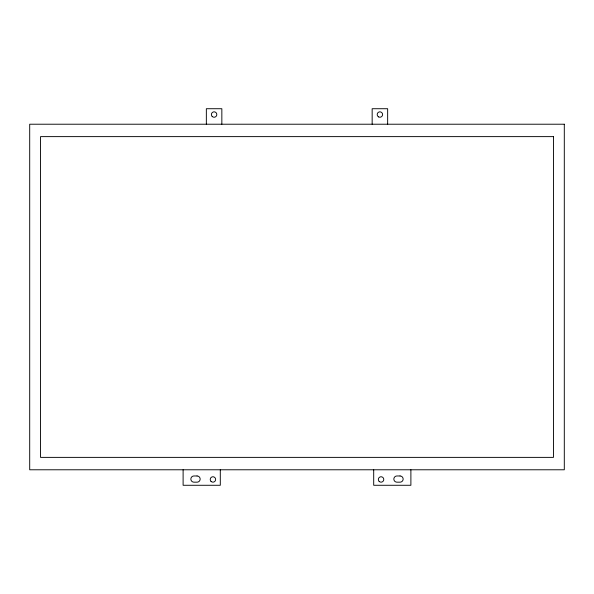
<?xml version="1.0" encoding="UTF-8"?>
<svg xmlns="http://www.w3.org/2000/svg" width="594" height="594" viewBox="0 0 594 594"><rect width="100%" height="100%" fill="white"/><g stroke="black" fill="none" stroke-linecap="round" stroke-linejoin="round"><path stroke-width="0.89" d="M410.892 469.78L410.892 485.276L373.7 485.276L373.7 469.78M387.652 124.22L387.652 108.724L372.156 108.724L372.156 124.22M221.844 124.22L221.844 108.724L206.348 108.724L206.348 124.22M220.3 469.78L220.3 485.276L183.108 485.276L183.108 469.78M564.3 124.22L29.7 124.22L29.7 469.78L564.3 469.78L564.3 124.22M553.452 136.62L40.548 136.62L40.548 457.38L553.452 457.38L553.452 136.62M197.052 475.972L193.956 475.972A3.096 3.096 0 0 0 190.852 479.076A3.096 3.096 0 0 0 193.956 482.172L197.052 482.172A3.096 3.096 0 0 0 200.156 479.076A3.096 3.096 0 0 0 197.052 475.972M400.044 475.972L396.948 475.972A3.096 3.096 0 0 0 393.844 479.076A3.096 3.096 0 0 0 396.948 482.172L400.044 482.172A3.096 3.096 0 0 0 403.148 479.076A3.096 3.096 0 0 0 400.044 475.972M211.019 481.378A2.71 2.71 0 0 0 215.555 480.16A2.71 2.71 0 0 0 212.236 476.841A2.71 2.71 0 0 0 211.019 481.378M379.143 481.378A2.71 2.71 0 0 0 383.687 480.16A2.71 2.71 0 0 0 380.36 476.841A2.71 2.71 0 0 0 379.143 481.378M378.549 116.884A2.71 2.71 0 0 0 382.61 114.538A2.71 2.71 0 0 0 378.549 112.192A2.71 2.71 0 0 0 378.549 116.884M212.184 116.454A2.71 2.71 0 0 0 216.721 115.243A2.71 2.71 0 0 0 213.394 111.917A2.71 2.71 0 0 0 212.184 116.454"/></g></svg>
